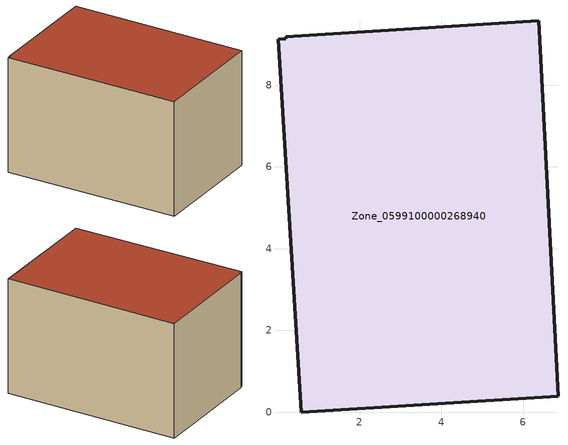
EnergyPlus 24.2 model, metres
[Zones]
Zone_0599100000268940
 floor ground (C_G): 0,9.12 0.19,9.13 0.19,9.18 6.38,9.57 6.85,0.39 0.57,0 z0
 wall outside (C_F): 6.85,0.39 6.38,9.57 0.19,9.18 0.19,9.13 0,9.12 0.57,0 6.85,0.39 z0:6.05
 roof outside (C_R): 0.19,9.13 0,9.12 0.57,0 6.85,0.39 6.38,9.57 0.19,9.18 z6.05
[BUILDING]
Pand.0599100000268940: North Axis=0; Terrain=City; Loads Convergence Tolerance Value=0.04; Temperature Convergence Tolerance Value=0.4; Solar Distribution=FullExterior; Maximum Number of Warmup Days=25; Minimum Number of Warmup Days=1
[Site:Location]
Rotterdam.The.Hague.AP_ZH_NLD Design_Conditions: Latitude=51.96; Longitude=4.45; Time Zone=1; Elevation=-4.5
[SITE:GROUNDTEMPERATURE:BUILDINGSURFACE]
18, 18, 18, 18, 18, 18, 18, 18, 18, 18, 18, 18
[MATERIAL] Thermal Absorptance=0.9; Solar Absorptance=0.7; Visible Absorptance=0.7
Name | Roughness | Thickness | Conductivity | Density | Specific Heat
G.TC.1946-1964 | MediumSmooth | 0.15 | 1 | 540 | 1210
F.TC.1946-1964 | Rough | 0.3 | 0.857143 | 1920 | 840
R.TC.1946-1964 | MediumRough | 0.2 | 0.235294 | 1500 | 1000
[CONSTRUCTION]
C_G: G.TC.1946-1964
C_F: F.TC.1946-1964
C_R: R.TC.1946-1964
[ZONE]
Zone_0599100000268940: Type=1; Multiplier=1; Ceiling Height=Autocalculate; Volume=Autocalculate; Floor Area=autocalculate; Part of Total Floor Area=Yes
[ZONEINFILTRATION:DESIGNFLOWRATE]
Infil_Zone_0599100000268940: Zone or ZoneList or Space or SpaceList=Zone_0599100000268940; Schedule=AlwaysOn; Design Flow Rate Calculation Method=Flow/Area; Flow Rate per Floor Area=0.003; Constant Term Coefficient=1; Temperature Term Coefficient=0; Velocity Term Coefficient=0; Velocity Squared Term Coefficient=0
[HVACTEMPLATE:ZONE:IDEALLOADSAIRSYSTEM]
Zone_0599100000268940: Maximum Heating Supply Air Temperature=50; Minimum Cooling Supply Air Temperature=13; Maximum Heating Supply Air Humidity Ratio=0.0156; Minimum Cooling Supply Air Humidity Ratio=0.0077; Heating Limit=NoLimit; Cooling Limit=NoLimit; Dehumidification Control Type=ConstantSensibleHeatRatio; Cooling Sensible Heat Ratio=0.7; Dehumidification Setpoint=60; Humidification Control Type=None; Humidification Setpoint=30; Outdoor Air Method=None; Outdoor Air Flow Rate per Person=0.00944; Outdoor Air Flow Rate per Zone Floor Area=0; Outdoor Air Flow Rate per Zone=0; Demand Controlled Ventilation Type=None; Outdoor Air Economizer Type=NoEconomizer; Heat Recovery Type=None; Sensible Heat Recovery Effectiveness=0.7; Latent Heat Recovery Effectiveness=0.65
[ZONECONTROL:THERMOSTAT]
ThermostatControl_Zone_0599100000268940: Zone or ZoneList=Zone_0599100000268940; Control Type Schedule=DualSetpointControlType; Control 1=Thermostat_Zone_0599100000268940; Temperature Difference Between Cutout And Setpoint=0
[THERMOSTATSETPOINT:DUALSETPOINT]
Thermostat_Zone_0599100000268940: Heating Setpoint Temperature Schedule=HeatingSetpoint_Zone_0599100000268940; Cooling Setpoint Temperature Schedule=CoolingSetpoint_Zone_0599100000268940
[SCHEDULE:COMPACT]
HeatingSetpoint_Zone_0599100000268940: Through: 12/31, For: AllDays, Until: 24:00, 21
CoolingSetpoint_Zone_0599100000268940: Through: 12/31, For: AllDays, Until: 24:00, 24
DualSetpointControlType: Through: 12/31, For: AllDays, Until: 24:00, 4
AlwaysOn: Through: 12/31, For: AllDays, Until: 24:00, 1
